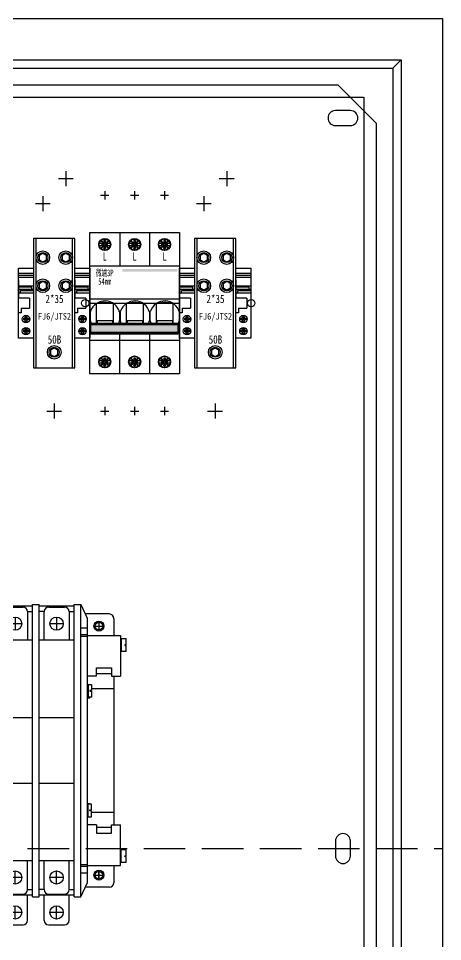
# Model space of a CAD drawing. Extents: x 1461237 to 1461837, y 399091 to 400091.
# Drawn here: x 1461581 to 1461837, y 399535 to 400091 of the extents above; entities that cross this region are included whole.
import ezdxf
from ezdxf.enums import TextEntityAlignment as Align

# ---------------------------------------------------------------- set-up
doc = ezdxf.new("R2010")
doc.units = 0
doc.header["$MEASUREMENT"] = 0
doc.linetypes.add('LYJS-XX', pattern=[0.35, 0.25, -0.1])
for name, color, linetype in [('01', 7, 'Continuous'), ('EL-TEXT', 3, 'Continuous'), ('LY-JS-BJ', 7, 'Continuous'), ('LY-JS-YQJ', 7, 'Continuous'), ('布置图', 20, 'Continuous')]:
    doc.layers.add(name, color=color, linetype=linetype)
doc.styles.add('-宋体', font='', dxfattribs={"width": 0.65})
doc.styles.add('LY-SJ-元器件', font='', dxfattribs={"width": 0.6, "height": 4})
doc.styles.add('宋体', font='', dxfattribs={"width": 0.8, "height": 3.5})
doc.styles.get('-宋体').set_extended_font_data('NSimSun')
doc.styles.get('LY-SJ-元器件').set_extended_font_data('SimSun')
doc.styles.get('宋体').set_extended_font_data('SimSun')

# ---------------------------------------------------------------- blocks, each defined once
blk = doc.blocks.new('端子堵头')
at = {"layer": 'LY-JS-YQJ'}
for p, q in [((0, 39.03), (9, 39.03)), ((0, 37.96), (9, 37.96)), ((0, 36.73), (9, 36.73)), ((0, 35), (0, 24)), ((9, 35), (9, 24)), ((9, 34.58), (9, 33.47)), ((0, 31.48), (9, 31.48)), ((7.97, 30.59), (0, 30.59)), ((0, 29.53), (9, 29.53)), ((1.25, 27.32), (1.25, 28.56)), ((1.25, 28.56), (9, 28.56)), ((7.97, 29.53), (7.97, 30.59)), ((0, 27.32), (9, 27.32)), ((6.66, 24), (0, 24)), ((6.66, 24), (6.66, 18)), ((1.59, 18), (1.59, 15.27)), ((1.59, 18), (6.66, 18)), ((1.59, 15.27), (0, 15.27))]:
    blk.add_line(p, q, dxfattribs=at)
for points in [[(0, 42), (9, 42), (9, 0), (0, 0)], [(3.2, 12.05), (6.01, 12.05), (6.01, 10.99), (3.2, 10.99)], [(5.06, 12.84), (5.06, 10.03), (3.99, 10.03), (3.99, 12.84)], [(5.13, 5.6), (5.13, 2.79), (4.06, 2.79), (4.06, 5.6)], [(3.2, 4.76), (6.01, 4.76), (6.01, 3.69), (3.2, 3.69)]]:
    blk.add_lwpolyline(points, close=True, dxfattribs=at)
for centre in [(4.54, 11.43), (4.54, 4.14)]:
    blk.add_circle(centre, 2.23, dxfattribs=at)
blk = doc.blocks.new('端子50B-2x35 1只')
at = {"color": 1}
for p, q in [((19.53, 118.51), (19.53, 109.51)), ((15.03, 114), (24.03, 114)), ((5.68, 103.51), (5.68, 94.51)), ((1.18, 99), (10.18, 99)), ((12.5, -21.5), (12.5, -30.5)), ((8, -26.01), (17, -26.01))]:
    blk.add_line(p, q, dxfattribs=at)
for p, q in [((25, 78), (0, 78)), ((0, 78), (0, 0)), ((1.5, 78), (1.5, 0)), ((23.5, 0), (23.5, 78)), ((25, 0), (25, 78)), ((0, 0), (25, 0))]:
    blk.add_line(p, q)
for points in [[(5.69, 63.93), (7.85, 65.19), (7.84, 67.68), (5.67, 68.92), (3.52, 67.67), (3.53, 65.17)], [(19.54, 63.93), (21.7, 65.19), (21.69, 67.68), (19.53, 68.92), (17.37, 67.67), (17.38, 65.17)], [(5.69, 47.02), (7.85, 48.27), (7.84, 50.77), (5.67, 52.01), (3.52, 50.75), (3.53, 48.26)], [(19.54, 47.02), (21.7, 48.27), (21.69, 50.77), (19.53, 52.01), (17.37, 50.75), (17.38, 48.26)], [(12.55, 6.92), (14.7, 8.18), (14.7, 10.67), (12.53, 11.91), (10.37, 10.66), (10.38, 8.16)]]:
    blk.add_lwpolyline(points, close=True)
for centre, radius in [((5.68, 66.43), 4.11), ((5.68, 66.43), 3.02), ((19.53, 66.43), 4.11), ((19.53, 66.43), 3.02), ((5.68, 49.51), 4.11), ((5.68, 49.51), 3.02), ((19.53, 49.51), 4.11), ((19.53, 49.51), 3.02), ((12.54, 9.42), 4.11), ((12.54, 9.42), 3.02)]:
    blk.add_circle(centre, radius)
for p in [(-9, 18), (25, 18)]:
    blk.add_blockref('端子堵头', p)
at = {"layer": 'EL-TEXT', "color": 0, "linetype": 'ByBlock', "lineweight": -3, "style": '-宋体', "width": 0.8}
for s, height, p in [('2*35', 5, (12.7, 41.58)), ('FJ6/JTS2', 4, (12.7, 31.11)), ('50B', 5, (12.7, 17.12))]:
    blk.add_text(s, height=height, dxfattribs=at).set_placement(p, align=Align.MIDDLE_CENTER)
blk = doc.blocks.new('微端3P-54mm-2022.1')
h = blk.add_hatch(color=3)
h.dxf.hatch_style = 1
h.paths.add_polyline_path([(52.5, 19), (52.5, 20.5), (19.5, 20.5), (19.5, 19)])
h = blk.add_hatch(color=0)
h.dxf.hatch_style = 1
h.paths.add_polyline_path([(53.3, -17.47), (53.3, -12.97), (0.7, -12.97), (0.7, -17.47)])
at = {"color": 1}
for p, q in [((9, 67.5), (9, 62.5)), ((27, 67.5), (27, 62.5)), ((45, 67.5), (45, 62.5)), ((6.5, 65), (11.5, 65)), ((24.5, 65), (29.5, 65)), ((42.5, 65), (47.5, 65)), ((0, 0), (54, 0)), ((6.5, -65), (11.5, -65)), ((9, -62.5), (9, -67.5)), ((24.5, -65), (29.5, -65)), ((27, -62.5), (27, -67.5)), ((42.5, -65), (47.5, -65)), ((45, -62.5), (45, -67.5))]:
    blk.add_line(p, q, dxfattribs=at)
at = {"color": 0}
for p, q in [((0, -42.5), (0, 42.5)), ((0, 42.5), (54, 42.5)), ((18, 42.5), (18, 22.5)), ((36, 42.5), (36, 22.5)), ((54, 42.5), (54, -42.5)), ((0, 22.5), (54, 22.5)), ((54, 2.5), (0, 2.5)), ((18, -42.5), (18, -17.47)), ((36, -17.47), (36, -42.5)), ((54, -22.5), (0, -22.5)), ((54, -42.5), (0, -42.5))]:
    blk.add_line(p, q, dxfattribs=at)
at = {"color": 0, "linetype": 'Continuous', "lineweight": 25}
for p, q in [((5.58, 34.71), (7.95, 34.71)), ((7.95, 35.91), (5.59, 35.91)), ((6.7, 37.82), (6.49, 37.61)), ((6.49, 37.61), (6.6, 37.5)), ((6.6, 37.5), (8.15, 35.95)), ((8.15, 34.67), (6.6, 33.12)), ((6.81, 37.71), (6.7, 37.82)), ((8.39, 36.13), (6.81, 37.71)), ((6.81, 32.91), (8.39, 34.49)), ((7.25, 35.91), (7.25, 34.71)), ((7.25, 35.91), (8, 35.46)), ((7.25, 34.71), (8, 35.16)), ((8, 35.46), (8, 35.16)), ((8.25, 35.46), (8, 35.46)), ((8, 35.16), (8.25, 35.16)), ((8.5, 37.66), (8.5, 36.46)), ((8.5, 37.66), (8.85, 36.31)), ((9.5, 37.66), (8.5, 37.66)), ((8.5, 36.46), (8.85, 35.96)), ((8.5, 34.16), (8.85, 34.65)), ((8.5, 32.96), (8.85, 34.31)), ((8.5, 34.16), (8.5, 32.96)), ((9.15, 36.31), (8.85, 36.31)), ((8.85, 36.31), (8.85, 35.96)), ((8.85, 34.65), (8.85, 34.31)), ((8.85, 34.31), (9.15, 34.31)), ((9.5, 37.66), (9.15, 36.31)), ((9.5, 36.46), (9.15, 35.96)), ((9.15, 35.96), (9.15, 36.31)), ((9.5, 34.16), (9.15, 34.66)), ((9.15, 34.31), (9.15, 34.66)), ((9.15, 34.31), (9.5, 32.96)), ((9.5, 36.46), (9.5, 37.66)), ((9.5, 32.96), (9.5, 34.16)), ((11.19, 37.71), (9.61, 36.13)), ((9.61, 34.49), (11.19, 32.91)), ((10, 35.46), (9.75, 35.46)), ((9.75, 35.16), (10, 35.16)), ((9.85, 35.95), (11.4, 37.5)), ((11.4, 33.12), (9.85, 34.67)), ((10.75, 35.91), (10, 35.46)), ((10, 35.16), (10, 35.46)), ((10.75, 34.71), (10, 35.16)), ((12.42, 35.91), (10.05, 35.91)), ((10.05, 34.71), (12.41, 34.71)), ((10.75, 34.71), (10.75, 35.91)), ((11.3, 37.82), (11.19, 37.71)), ((11.51, 37.61), (11.3, 37.82)), ((11.4, 37.5), (11.51, 37.61)), ((23.58, 34.71), (25.95, 34.71)), ((25.95, 35.91), (23.59, 35.91)), ((24.7, 37.82), (24.49, 37.61)), ((24.49, 37.61), (24.6, 37.5)), ((24.6, 37.5), (26.15, 35.95)), ((26.15, 34.67), (24.6, 33.12)), ((24.81, 37.71), (24.7, 37.82)), ((26.39, 36.13), (24.81, 37.71)), ((24.81, 32.91), (26.39, 34.49)), ((25.25, 35.91), (25.25, 34.71)), ((25.25, 35.91), (26, 35.46)), ((25.25, 34.71), (26, 35.16)), ((26, 35.46), (26, 35.16)), ((26.25, 35.46), (26, 35.46)), ((26, 35.16), (26.25, 35.16)), ((27.5, 37.66), (26.5, 37.66)), ((26.5, 37.66), (26.5, 36.46)), ((26.5, 37.66), (26.85, 36.31)), ((26.5, 36.46), (26.85, 35.96)), ((26.5, 34.16), (26.85, 34.65)), ((26.5, 32.96), (26.85, 34.31)), ((26.5, 34.16), (26.5, 32.96)), ((26.85, 36.31), (26.85, 35.96)), ((27.15, 36.31), (26.85, 36.31)), ((26.85, 34.65), (26.85, 34.31)), ((26.85, 34.31), (27.15, 34.31)), ((27.5, 37.66), (27.15, 36.31)), ((27.5, 36.46), (27.15, 35.96)), ((27.15, 35.96), (27.15, 36.31)), ((27.15, 34.31), (27.15, 34.66)), ((27.5, 34.16), (27.15, 34.66)), ((27.15, 34.31), (27.5, 32.96)), ((27.5, 36.46), (27.5, 37.66)), ((27.5, 32.96), (27.5, 34.16)), ((29.19, 37.71), (27.61, 36.13)), ((27.61, 34.49), (29.19, 32.91)), ((28, 35.46), (27.75, 35.46)), ((27.75, 35.16), (28, 35.16)), ((27.85, 35.95), (29.4, 37.5)), ((29.4, 33.12), (27.85, 34.67)), ((28.75, 35.91), (28, 35.46)), ((28, 35.16), (28, 35.46)), ((28.75, 34.71), (28, 35.16)), ((30.42, 35.91), (28.05, 35.91)), ((28.05, 34.71), (30.41, 34.71)), ((28.75, 34.71), (28.75, 35.91)), ((29.3, 37.82), (29.19, 37.71)), ((29.51, 37.61), (29.3, 37.82)), ((29.4, 37.5), (29.51, 37.61)), ((41.58, 34.71), (43.95, 34.71)), ((43.95, 35.91), (41.59, 35.91)), ((42.7, 37.82), (42.49, 37.61)), ((42.49, 37.61), (42.6, 37.5)), ((42.6, 37.5), (44.15, 35.95)), ((44.15, 34.67), (42.6, 33.12)), ((42.81, 37.71), (42.7, 37.82)), ((44.39, 36.13), (42.81, 37.71)), ((42.81, 32.91), (44.39, 34.49)), ((43.25, 35.91), (43.25, 34.71)), ((43.25, 35.91), (44, 35.46)), ((43.25, 34.71), (44, 35.16)), ((44, 35.46), (44, 35.16)), ((44.25, 35.46), (44, 35.46)), ((44, 35.16), (44.25, 35.16)), ((44.5, 37.66), (44.85, 36.31)), ((45.5, 37.66), (44.5, 37.66)), ((44.5, 37.66), (44.5, 36.46)), ((44.5, 36.46), (44.85, 35.96)), ((44.5, 34.16), (44.85, 34.65)), ((44.5, 32.96), (44.85, 34.31)), ((44.5, 34.16), (44.5, 32.96)), ((44.85, 36.31), (44.85, 35.96)), ((45.15, 36.31), (44.85, 36.31)), ((44.85, 34.65), (44.85, 34.31)), ((44.85, 34.31), (45.15, 34.31)), ((45.5, 37.66), (45.15, 36.31)), ((45.5, 36.46), (45.15, 35.96)), ((45.15, 35.96), (45.15, 36.31)), ((45.15, 34.31), (45.15, 34.66)), ((45.5, 34.16), (45.15, 34.66)), ((45.15, 34.31), (45.5, 32.96)), ((45.5, 36.46), (45.5, 37.66)), ((45.5, 32.96), (45.5, 34.16)), ((47.19, 37.71), (45.61, 36.13)), ((45.61, 34.49), (47.19, 32.91)), ((46, 35.46), (45.75, 35.46)), ((45.75, 35.16), (46, 35.16)), ((45.85, 35.95), (47.4, 37.5)), ((47.4, 33.12), (45.85, 34.67)), ((46.75, 35.91), (46, 35.46)), ((46, 35.16), (46, 35.46)), ((46.75, 34.71), (46, 35.16)), ((48.42, 35.91), (46.05, 35.91)), ((46.05, 34.71), (48.41, 34.71)), ((46.75, 34.71), (46.75, 35.91)), ((47.3, 37.82), (47.19, 37.71)), ((47.51, 37.61), (47.3, 37.82)), ((47.4, 37.5), (47.51, 37.61)), ((6.6, 33.12), (6.49, 33.01)), ((6.49, 33.01), (6.7, 32.8)), ((6.7, 32.8), (6.81, 32.91)), ((8.5, 32.96), (9.5, 32.96)), ((9, 31.81), (9, 32.06)), ((11.19, 32.91), (11.3, 32.8)), ((11.3, 32.8), (11.51, 33.01)), ((11.51, 33.01), (11.4, 33.12)), ((24.6, 33.12), (24.49, 33.01)), ((24.49, 33.01), (24.7, 32.8)), ((24.7, 32.8), (24.81, 32.91)), ((26.5, 32.96), (27.5, 32.96)), ((27, 31.81), (27, 32.06)), ((29.19, 32.91), (29.3, 32.8)), ((29.3, 32.8), (29.51, 33.01)), ((29.51, 33.01), (29.4, 33.12)), ((42.6, 33.12), (42.49, 33.01)), ((42.49, 33.01), (42.7, 32.8)), ((42.7, 32.8), (42.81, 32.91)), ((44.5, 32.96), (45.5, 32.96)), ((45, 31.81), (45, 32.06)), ((47.19, 32.91), (47.3, 32.8)), ((47.3, 32.8), (47.51, 33.01)), ((47.51, 33.01), (47.4, 33.12)), ((0.25, -5.47), (0.25, -10.49)), ((4.1, -12.22), (4.1, -0.35)), ((14.1, -0.35), (14.1, -12.22)), ((17.95, -5.47), (17.95, -10.49)), ((18.25, -5.47), (18.25, -10.49)), ((22.1, -12.22), (22.1, -0.35)), ((32.1, -0.35), (32.1, -12.22)), ((35.95, -5.47), (35.95, -10.49)), ((36.25, -5.47), (36.25, -10.49)), ((40.1, -12.22), (40.1, -0.35)), ((50.1, -0.35), (50.1, -12.22)), ((53.95, -5.47), (53.95, -10.49)), ((4.45, -10.38), (4.45, -12.22)), ((4.45, -10.38), (13.75, -10.38)), ((13.75, -10.38), (13.75, -12.22)), ((22.45, -10.38), (22.45, -12.22)), ((22.45, -10.38), (31.75, -10.38)), ((31.75, -10.38), (31.75, -12.22)), ((40.45, -10.38), (40.45, -12.22)), ((40.45, -10.38), (49.75, -10.38)), ((49.75, -10.38), (49.75, -12.22)), ((53.3, -12.22), (0.7, -12.22)), ((0.7, -18.44), (0.7, -12.22)), ((53.3, -12.44), (0.7, -12.44)), ((53.3, -12.97), (0.7, -12.97)), ((53.3, -18.44), (53.3, -12.22)), ((0.7, -17.47), (53.3, -17.47)), ((0.7, -18.13), (53.3, -18.13)), ((0.7, -18.44), (53.3, -18.44)), ((6.7, -32.89), (6.49, -33.1)), ((6.49, -33.1), (6.6, -33.21)), ((6.6, -33.21), (8.15, -34.76)), ((6.81, -33), (6.7, -32.89)), ((8.39, -34.58), (6.81, -33)), ((8.5, -33.05), (8.85, -34.4)), ((9.5, -33.05), (8.5, -33.05)), ((8.5, -33.05), (8.5, -34.25)), ((9.5, -33.05), (9.15, -34.4)), ((9.5, -34.25), (9.5, -33.05)), ((11.19, -33), (9.61, -34.58)), ((9.85, -34.76), (11.4, -33.21)), ((11.3, -32.89), (11.19, -33)), ((11.51, -33.1), (11.3, -32.89)), ((11.4, -33.21), (11.51, -33.1)), ((24.7, -32.89), (24.49, -33.1)), ((24.49, -33.1), (24.6, -33.21)), ((24.6, -33.21), (26.15, -34.76)), ((24.81, -33), (24.7, -32.89)), ((26.39, -34.58), (24.81, -33)), ((26.5, -33.05), (26.5, -34.25)), ((27.5, -33.05), (26.5, -33.05)), ((26.5, -33.05), (26.85, -34.4)), ((27.5, -33.05), (27.15, -34.4)), ((27.5, -34.25), (27.5, -33.05)), ((29.19, -33), (27.61, -34.58)), ((27.85, -34.76), (29.4, -33.21)), ((29.3, -32.89), (29.19, -33)), ((29.51, -33.1), (29.3, -32.89)), ((29.4, -33.21), (29.51, -33.1)), ((42.7, -32.89), (42.49, -33.1)), ((42.49, -33.1), (42.6, -33.21)), ((42.6, -33.21), (44.15, -34.76)), ((42.81, -33), (42.7, -32.89)), ((44.39, -34.58), (42.81, -33)), ((44.5, -33.05), (44.85, -34.4)), ((45.5, -33.05), (44.5, -33.05)), ((44.5, -33.05), (44.5, -34.25)), ((45.5, -33.05), (45.15, -34.4)), ((45.5, -34.25), (45.5, -33.05)), ((47.19, -33), (45.61, -34.58)), ((45.85, -34.76), (47.4, -33.21)), ((47.3, -32.89), (47.19, -33)), ((47.51, -33.1), (47.3, -32.89)), ((47.4, -33.21), (47.51, -33.1)), ((5.58, -36), (7.95, -36)), ((7.95, -34.8), (5.59, -34.8)), ((6.6, -37.59), (6.49, -37.7)), ((6.49, -37.7), (6.7, -37.91)), ((8.15, -36.04), (6.6, -37.59)), ((6.7, -37.91), (6.81, -37.8)), ((6.81, -37.8), (8.39, -36.22)), ((7.25, -34.8), (7.25, -36)), ((7.25, -34.8), (8, -35.25)), ((7.25, -36), (8, -35.55)), ((8, -35.25), (8, -35.55)), ((8.25, -35.25), (8, -35.25)), ((8, -35.55), (8.25, -35.55)), ((8.5, -34.25), (8.85, -34.75)), ((8.5, -36.55), (8.85, -36.05)), ((8.5, -37.75), (8.85, -36.4)), ((8.5, -36.55), (8.5, -37.75)), ((8.5, -37.75), (9.5, -37.75)), ((9.15, -34.4), (8.85, -34.4)), ((8.85, -34.4), (8.85, -34.75)), ((8.85, -36.05), (8.85, -36.4)), ((8.85, -36.4), (9.15, -36.4)), ((9, -38.9), (9, -38.65)), ((9.5, -34.25), (9.15, -34.75)), ((9.15, -34.75), (9.15, -34.4)), ((9.5, -36.55), (9.15, -36.05)), ((9.15, -36.4), (9.15, -36.05)), ((9.15, -36.4), (9.5, -37.75)), ((9.5, -37.75), (9.5, -36.55)), ((9.61, -36.22), (11.19, -37.8)), ((10, -35.25), (9.75, -35.25)), ((9.75, -35.55), (10, -35.55)), ((11.4, -37.59), (9.85, -36.04)), ((10.75, -34.8), (10, -35.25)), ((10, -35.55), (10, -35.25)), ((10.75, -36), (10, -35.55)), ((12.42, -34.8), (10.05, -34.8)), ((10.05, -36), (12.41, -36)), ((10.75, -36), (10.75, -34.8)), ((11.19, -37.8), (11.3, -37.91)), ((11.3, -37.91), (11.51, -37.7)), ((11.51, -37.7), (11.4, -37.59)), ((23.58, -36), (25.95, -36)), ((25.95, -34.8), (23.59, -34.8)), ((24.6, -37.59), (24.49, -37.7)), ((24.49, -37.7), (24.7, -37.91)), ((26.15, -36.04), (24.6, -37.59)), ((24.7, -37.91), (24.81, -37.8)), ((24.81, -37.8), (26.39, -36.22)), ((25.25, -34.8), (25.25, -36)), ((25.25, -34.8), (26, -35.25)), ((25.25, -36), (26, -35.55)), ((26, -35.25), (26, -35.55)), ((26.25, -35.25), (26, -35.25)), ((26, -35.55), (26.25, -35.55)), ((26.5, -34.25), (26.85, -34.75)), ((26.5, -36.55), (26.85, -36.05)), ((26.5, -37.75), (26.85, -36.4)), ((26.5, -36.55), (26.5, -37.75)), ((26.5, -37.75), (27.5, -37.75)), ((27.15, -34.4), (26.85, -34.4)), ((26.85, -34.4), (26.85, -34.75)), ((26.85, -36.05), (26.85, -36.4)), ((26.85, -36.4), (27.15, -36.4)), ((27, -38.9), (27, -38.65)), ((27.5, -34.25), (27.15, -34.75)), ((27.15, -34.75), (27.15, -34.4)), ((27.15, -36.4), (27.15, -36.05)), ((27.5, -36.55), (27.15, -36.05)), ((27.15, -36.4), (27.5, -37.75)), ((27.5, -37.75), (27.5, -36.55)), ((27.61, -36.22), (29.19, -37.8)), ((28, -35.25), (27.75, -35.25)), ((27.75, -35.55), (28, -35.55)), ((29.4, -37.59), (27.85, -36.04)), ((28.75, -34.8), (28, -35.25)), ((28, -35.55), (28, -35.25)), ((28.75, -36), (28, -35.55)), ((30.42, -34.8), (28.05, -34.8)), ((28.05, -36), (30.41, -36)), ((28.75, -36), (28.75, -34.8)), ((29.19, -37.8), (29.3, -37.91)), ((29.3, -37.91), (29.51, -37.7)), ((29.51, -37.7), (29.4, -37.59)), ((41.58, -36), (43.95, -36)), ((43.95, -34.8), (41.59, -34.8)), ((42.6, -37.59), (42.49, -37.7)), ((42.49, -37.7), (42.7, -37.91)), ((44.15, -36.04), (42.6, -37.59)), ((42.7, -37.91), (42.81, -37.8)), ((42.81, -37.8), (44.39, -36.22)), ((43.25, -34.8), (44, -35.25)), ((43.25, -34.8), (43.25, -36)), ((43.25, -36), (44, -35.55)), ((44, -35.25), (44, -35.55)), ((44.25, -35.25), (44, -35.25)), ((44, -35.55), (44.25, -35.55)), ((44.5, -34.25), (44.85, -34.75)), ((44.5, -36.55), (44.85, -36.05)), ((44.5, -37.75), (44.85, -36.4)), ((44.5, -36.55), (44.5, -37.75)), ((44.5, -37.75), (45.5, -37.75)), ((44.85, -34.4), (44.85, -34.75)), ((45.15, -34.4), (44.85, -34.4)), ((44.85, -36.05), (44.85, -36.4)), ((44.85, -36.4), (45.15, -36.4)), ((45, -38.9), (45, -38.65)), ((45.5, -34.25), (45.15, -34.75)), ((45.15, -34.75), (45.15, -34.4)), ((45.15, -36.4), (45.15, -36.05)), ((45.5, -36.55), (45.15, -36.05)), ((45.15, -36.4), (45.5, -37.75)), ((45.5, -37.75), (45.5, -36.55)), ((45.61, -36.22), (47.19, -37.8)), ((46, -35.25), (45.75, -35.25)), ((45.75, -35.55), (46, -35.55)), ((47.4, -37.59), (45.85, -36.04)), ((46.75, -34.8), (46, -35.25)), ((46, -35.55), (46, -35.25)), ((46.75, -36), (46, -35.55)), ((48.42, -34.8), (46.05, -34.8)), ((46.05, -36), (48.41, -36)), ((46.75, -36), (46.75, -34.8)), ((47.19, -37.8), (47.3, -37.91)), ((47.3, -37.91), (47.51, -37.7)), ((47.51, -37.7), (47.4, -37.59))]:
    blk.add_line(p, q, dxfattribs=at)
at = {"color": 0}
for centre, radius in [((9, 35.31), 3.64), ((27, 35.31), 3.64), ((45, 35.31), 3.64), ((9, 35.31), 3.39), ((27, 35.31), 3.39), ((45, 35.31), 3.39), ((9, -35.4), 3.64), ((9, -35.4), 3.39), ((27, -35.4), 3.64), ((27, -35.4), 3.39), ((45, -35.4), 3.64), ((45, -35.4), 3.39)]:
    blk.add_circle(centre, radius, dxfattribs=at)
at = {"color": 0, "linetype": 'Continuous', "lineweight": 25}
for centre in [(9, 35.31), (27, 35.31), (45, 35.31), (9, -35.4), (27, -35.4), (45, -35.4)]:
    blk.add_circle(centre, 3.5, dxfattribs=at)
for centre, radius, start, end in [((9, 35.31), 3.25, 137.6454, 169.3613), ((9, 35.31), 3.25, 190.6387, 222.3546), ((9, 35.31), 3.25, 47.6454, 132.3546), ((7.95, 36.46), 0.552, 270, 360), ((7.95, 34.16), 0.552, 0, 90), ((8.06, 37.76), 2.31, 274.6869, 276.011), ((8.06, 32.85), 2.31, 83.234, 85.2255), ((8.18, 36.73), 1.27, 275.7409, 278.1372), ((8.23, 34.32), 0.834, 77.8753, 83.3489), ((8.25, 36.21), 0.747, 278.1332, 282.1859), ((8.31, 35.96), 0.494, 282.0203, 298.836), ((8.3, 34.65), 0.5, 58.0737, 77.8061), ((8.23, 36.09), 0.641, 299.0084, 316.9423), ((8.23, 34.53), 0.636, 37.8376, 58.3835), ((8.33, 36), 0.506, 316.5183, 337.4465), ((8.35, 34.62), 0.49, 22.029, 37.4855), ((8.03, 36.13), 0.834, 337.6013, 343.0532), ((8.11, 34.52), 0.747, 18.1694, 22.2379), ((7.61, 34.36), 1.27, 15.7681, 18.1735), ((6.62, 36.56), 2.31, 342.9388, 344.9228), ((6.61, 34.07), 2.31, 14.7102, 16.0393), ((11.38, 36.56), 2.31, 195.0773, 196.4013), ((11.38, 34.06), 2.31, 162.9388, 164.9228), ((10.39, 36.26), 1.27, 196.1312, 198.5273), ((9.97, 34.49), 0.834, 157.6013, 163.0532), ((9.89, 36.09), 0.747, 198.5233, 202.5755), ((9.65, 35.99), 0.49, 202.3673, 217.7617), ((9.67, 34.62), 0.506, 136.5183, 157.4465), ((9.77, 36.09), 0.636, 218.1132, 238.5766), ((9.77, 34.53), 0.641, 119.0082, 136.9423), ((9.7, 35.97), 0.5, 238.269, 257.922), ((9.69, 34.65), 0.494, 102.021, 118.8359), ((10.05, 36.46), 0.552, 180, 270), ((10.05, 34.16), 0.552, 90, 180), ((9.77, 36.3), 0.834, 257.9903, 263.442), ((9.75, 34.41), 0.747, 98.1342, 102.1867), ((9.82, 33.89), 1.27, 95.7421, 98.1383), ((9.94, 37.76), 2.31, 263.3277, 265.3115), ((9.94, 32.85), 2.31, 94.6881, 96.0122), ((9, 35.31), 3.25, 10.6387, 42.3546), ((9, 35.31), 3.25, 317.6454, 349.3613), ((27, 35.31), 3.25, 137.6454, 169.3613), ((27, 35.31), 3.25, 190.6387, 222.3546), ((27, 35.31), 3.25, 47.6454, 132.3546), ((25.95, 36.46), 0.552, 270, 360), ((25.95, 34.16), 0.552, 0, 90), ((26.06, 37.76), 2.31, 274.6869, 276.011), ((26.06, 32.85), 2.31, 83.234, 85.2255), ((26.18, 36.73), 1.27, 275.7409, 278.1372), ((26.23, 34.32), 0.834, 77.8753, 83.3489), ((26.25, 36.21), 0.747, 278.1332, 282.1859), ((26.31, 35.96), 0.494, 282.0203, 298.836), ((26.3, 34.65), 0.5, 58.0737, 77.8061), ((26.23, 36.09), 0.641, 299.0084, 316.9423), ((26.23, 34.53), 0.636, 37.8376, 58.3835), ((26.33, 36), 0.506, 316.5183, 337.4465), ((26.35, 34.62), 0.49, 22.029, 37.4855), ((26.03, 36.13), 0.834, 337.6013, 343.0532), ((26.11, 34.52), 0.747, 18.1694, 22.2379), ((25.61, 34.36), 1.27, 15.7681, 18.1735), ((24.62, 36.56), 2.31, 342.9388, 344.9228), ((24.61, 34.07), 2.31, 14.7102, 16.0393), ((29.38, 36.56), 2.31, 195.0773, 196.4013), ((29.38, 34.06), 2.31, 162.9388, 164.9228), ((28.39, 36.26), 1.27, 196.1312, 198.5273), ((27.97, 34.49), 0.834, 157.6013, 163.0532), ((27.89, 36.09), 0.747, 198.5233, 202.5755), ((27.65, 35.99), 0.49, 202.3673, 217.7617), ((27.67, 34.62), 0.506, 136.5183, 157.4465), ((27.77, 36.09), 0.636, 218.1132, 238.5766), ((27.77, 34.53), 0.641, 119.0082, 136.9423), ((27.7, 35.97), 0.5, 238.269, 257.922), ((27.69, 34.65), 0.494, 102.021, 118.8359), ((28.05, 36.46), 0.552, 180, 270), ((28.05, 34.16), 0.552, 90, 180), ((27.77, 36.3), 0.834, 257.9903, 263.442), ((27.75, 34.41), 0.747, 98.1342, 102.1867), ((27.82, 33.89), 1.27, 95.7421, 98.1383), ((27.94, 37.76), 2.31, 263.3277, 265.3115), ((27.94, 32.85), 2.31, 94.6881, 96.0122), ((27, 35.31), 3.25, 10.6387, 42.3546), ((27, 35.31), 3.25, 317.6454, 349.3613), ((45, 35.31), 3.25, 137.6454, 169.3613), ((45, 35.31), 3.25, 190.6387, 222.3546), ((45, 35.31), 3.25, 47.6454, 132.3546), ((43.95, 36.46), 0.552, 270, 360), ((43.95, 34.16), 0.552, 0, 90), ((44.06, 37.76), 2.31, 274.6869, 276.011), ((44.06, 32.85), 2.31, 83.234, 85.2255), ((44.18, 36.73), 1.27, 275.7409, 278.1372), ((44.23, 34.32), 0.834, 77.8753, 83.3489), ((44.25, 36.21), 0.747, 278.1332, 282.1859), ((44.31, 35.96), 0.494, 282.0203, 298.836), ((44.3, 34.65), 0.5, 58.0737, 77.8061), ((44.23, 36.09), 0.641, 299.0084, 316.9423), ((44.23, 34.53), 0.636, 37.8376, 58.3835), ((44.33, 36), 0.506, 316.5183, 337.4465), ((44.35, 34.62), 0.49, 22.029, 37.4855), ((44.03, 36.13), 0.834, 337.6013, 343.0532), ((44.11, 34.52), 0.747, 18.1694, 22.2379), ((43.61, 34.36), 1.27, 15.7681, 18.1735), ((42.62, 36.56), 2.31, 342.9388, 344.9228), ((42.61, 34.07), 2.31, 14.7102, 16.0393), ((47.38, 36.56), 2.31, 195.0773, 196.4013), ((47.38, 34.06), 2.31, 162.9388, 164.9228), ((46.39, 36.26), 1.27, 196.1312, 198.5273), ((45.97, 34.49), 0.834, 157.6013, 163.0532), ((45.89, 36.09), 0.747, 198.5233, 202.5755), ((45.65, 35.99), 0.49, 202.3673, 217.7617), ((45.67, 34.62), 0.506, 136.5183, 157.4465), ((45.77, 36.09), 0.636, 218.1132, 238.5766), ((45.77, 34.53), 0.641, 119.0082, 136.9423), ((45.7, 35.97), 0.5, 238.269, 257.922), ((45.69, 34.65), 0.494, 102.021, 118.8359), ((46.05, 36.46), 0.552, 180, 270), ((46.05, 34.16), 0.552, 90, 180), ((45.77, 36.3), 0.834, 257.9903, 263.442), ((45.75, 34.41), 0.747, 98.1342, 102.1867), ((45.82, 33.89), 1.27, 95.7421, 98.1383), ((45.94, 37.76), 2.31, 263.3277, 265.3115), ((45.94, 32.85), 2.31, 94.6881, 96.0122), ((45, 35.31), 3.25, 10.6387, 42.3546), ((45, 35.31), 3.25, 317.6454, 349.3613), ((9, 35.31), 3.25, 227.6454, 312.3546), ((27, 35.31), 3.25, 227.6454, 312.3546), ((45, 35.31), 3.25, 227.6454, 312.3546), ((9.14, -7.83), 9.19, 87.8849, 160.4296), ((8.91, -15.23), 15.64, 94.6966, 107.9265), ((9.1, -16.72), 17.13, 89.9904, 94.9002), ((9.13, -16.15), 16.57, 75.7297, 90.1184), ((9.04, -7.86), 9.23, 15.0474, 87.2502), ((27.14, -7.83), 9.19, 87.8849, 160.4296), ((26.91, -15.23), 15.64, 94.6966, 107.9265), ((27.1, -16.72), 17.13, 89.9904, 94.9002), ((27.13, -16.15), 16.57, 75.7297, 90.1184), ((27.04, -7.86), 9.23, 15.0474, 87.2502), ((45.14, -7.83), 9.19, 87.8849, 160.4296), ((44.91, -15.23), 15.64, 94.6966, 107.9265), ((45.1, -16.72), 17.13, 89.9904, 94.9002), ((45.13, -16.15), 16.57, 75.7297, 90.1184), ((45.04, -7.86), 9.23, 15.0474, 87.2502), ((9.37, -7.98), 9.46, 160.057, 164.6179), ((10, -12.56), 12.88, 72.7867, 75.5196), ((5.82, -26.43), 27.36, 72.3845, 73.0215), ((27.37, -7.98), 9.46, 160.057, 164.6179), ((28, -12.56), 12.88, 72.7867, 75.5196), ((23.82, -26.43), 27.36, 72.3845, 73.0215), ((45.37, -7.98), 9.46, 160.057, 164.6179), ((46, -12.56), 12.88, 72.7867, 75.5196), ((41.82, -26.43), 27.36, 72.3845, 73.0215), ((29.64, -1.83), 30.64, 196.4297, 196.8694), ((16.57, -5.82), 16.98, 196.781, 197.5735), ((10.04, -7.88), 10.13, 197.5731, 198.8992), ((11.23, -8.97), 6.88, 337.958, 342.3373), ((5.6, -7.13), 12.8, 342.1258, 343.1767), ((-11.74, -1.89), 30.91, 343.1981, 343.8522), ((47.64, -1.83), 30.64, 196.4297, 196.8694), ((34.57, -5.82), 16.98, 196.781, 197.5735), ((28.04, -7.88), 10.13, 197.5731, 198.8992), ((29.23, -8.97), 6.88, 337.958, 342.3373), ((23.6, -7.13), 12.8, 342.1258, 343.1767), ((6.26, -1.89), 30.91, 343.1981, 343.8522), ((65.64, -1.83), 30.64, 196.4297, 196.8694), ((52.57, -5.82), 16.98, 196.781, 197.5735), ((46.04, -7.88), 10.13, 197.5731, 198.8992), ((47.23, -8.97), 6.88, 337.958, 342.3373), ((41.6, -7.13), 12.8, 342.1258, 343.1767), ((24.26, -1.89), 30.91, 343.1981, 343.8522), ((6.94, -8.95), 6.85, 198.859, 201.3043), ((4.95, -9.74), 4.71, 201.1482, 208.2485), ((13.72, -5.01), 14.67, 208.3279, 209.4703), ((7.43, -6.37), 11.43, 329.2292, 329.8147), ((13.65, -9.95), 4.27, 329.3774, 337.9794), ((24.94, -8.95), 6.85, 198.859, 201.3043), ((22.95, -9.74), 4.71, 201.1482, 208.2485), ((31.72, -5.01), 14.67, 208.3279, 209.4703), ((25.43, -6.37), 11.43, 329.2292, 329.8147), ((31.65, -9.95), 4.27, 329.3774, 337.9794), ((42.94, -8.95), 6.85, 198.859, 201.3043), ((40.95, -9.74), 4.71, 201.1482, 208.2485), ((49.72, -5.01), 14.67, 208.3279, 209.4703), ((43.43, -6.37), 11.43, 329.2292, 329.8147), ((49.65, -9.95), 4.27, 329.3774, 337.9794), ((9, -35.4), 3.25, 137.6454, 169.3613), ((9, -35.4), 3.25, 47.6454, 132.3546), ((9, -35.4), 3.25, 10.6387, 42.3546), ((27, -35.4), 3.25, 137.6454, 169.3613), ((27, -35.4), 3.25, 47.6454, 132.3546), ((27, -35.4), 3.25, 10.6387, 42.3546), ((45, -35.4), 3.25, 137.6454, 169.3613), ((45, -35.4), 3.25, 47.6454, 132.3546), ((45, -35.4), 3.25, 10.6387, 42.3546), ((9, -35.4), 3.25, 190.6387, 222.3546), ((9, -35.4), 3.25, 227.6454, 312.3546), ((7.95, -34.25), 0.552, 270, 360), ((7.95, -36.55), 0.552, 0, 90), ((8.06, -32.94), 2.31, 274.6869, 276.011), ((8.06, -37.85), 2.31, 83.234, 85.2255), ((8.18, -33.98), 1.27, 275.7409, 278.1372), ((8.23, -36.39), 0.834, 77.8753, 83.3489), ((8.25, -34.5), 0.747, 278.1332, 282.1859), ((8.31, -34.74), 0.494, 282.0203, 298.836), ((8.3, -36.06), 0.5, 58.0737, 77.8061), ((8.23, -34.62), 0.641, 299.0084, 316.9423), ((8.23, -36.18), 0.636, 37.8376, 58.3835), ((8.33, -34.71), 0.506, 316.5183, 337.4465), ((8.35, -36.08), 0.49, 22.029, 37.4855), ((8.03, -34.58), 0.834, 337.6013, 343.0532), ((8.11, -36.18), 0.747, 18.1694, 22.2379), ((7.61, -36.35), 1.27, 15.7681, 18.1735), ((6.62, -34.15), 2.31, 342.9388, 344.9228), ((6.61, -36.64), 2.31, 14.7102, 16.0393), ((11.38, -34.15), 2.31, 195.0773, 196.4013), ((11.38, -36.65), 2.31, 162.9388, 164.9228), ((10.39, -34.45), 1.27, 196.1312, 198.5273), ((9.97, -36.21), 0.834, 157.6013, 163.0532), ((9.89, -34.61), 0.747, 198.5233, 202.5755), ((9.65, -34.71), 0.49, 202.3673, 217.7617), ((9.67, -36.09), 0.506, 136.5183, 157.4465), ((9.77, -34.62), 0.636, 218.1132, 238.5766), ((9.77, -36.18), 0.641, 119.0082, 136.9423), ((9.7, -34.74), 0.5, 238.269, 257.922), ((9.69, -36.05), 0.494, 102.021, 118.8359), ((10.05, -34.25), 0.552, 180, 270), ((10.05, -36.55), 0.552, 90, 180), ((9.77, -34.41), 0.834, 257.9903, 263.442), ((9.75, -36.3), 0.747, 98.1342, 102.1867), ((9.82, -36.82), 1.27, 95.7421, 98.1383), ((9.94, -32.94), 2.31, 263.3277, 265.3115), ((9.94, -37.85), 2.31, 94.6881, 96.0122), ((9, -35.4), 3.25, 317.6454, 349.3613), ((27, -35.4), 3.25, 190.6387, 222.3546), ((27, -35.4), 3.25, 227.6454, 312.3546), ((25.95, -34.25), 0.552, 270, 360), ((25.95, -36.55), 0.552, 0, 90), ((26.06, -32.94), 2.31, 274.6869, 276.011), ((26.06, -37.85), 2.31, 83.234, 85.2255), ((26.18, -33.98), 1.27, 275.7409, 278.1372), ((26.23, -36.39), 0.834, 77.8753, 83.3489), ((26.25, -34.5), 0.747, 278.1332, 282.1859), ((26.31, -34.74), 0.494, 282.0203, 298.836), ((26.3, -36.06), 0.5, 58.0737, 77.8061), ((26.23, -34.62), 0.641, 299.0084, 316.9423), ((26.23, -36.18), 0.636, 37.8376, 58.3835), ((26.33, -34.71), 0.506, 316.5183, 337.4465), ((26.35, -36.08), 0.49, 22.029, 37.4855), ((26.03, -34.58), 0.834, 337.6013, 343.0532), ((26.11, -36.18), 0.747, 18.1694, 22.2379), ((25.61, -36.35), 1.27, 15.7681, 18.1735), ((24.62, -34.15), 2.31, 342.9388, 344.9228), ((24.61, -36.64), 2.31, 14.7102, 16.0393), ((29.38, -34.15), 2.31, 195.0773, 196.4013), ((29.38, -36.65), 2.31, 162.9388, 164.9228), ((28.39, -34.45), 1.27, 196.1312, 198.5273), ((27.97, -36.21), 0.834, 157.6013, 163.0532), ((27.89, -34.61), 0.747, 198.5233, 202.5755), ((27.65, -34.71), 0.49, 202.3673, 217.7617), ((27.67, -36.09), 0.506, 136.5183, 157.4465), ((27.77, -34.62), 0.636, 218.1132, 238.5766), ((27.77, -36.18), 0.641, 119.0082, 136.9423), ((27.7, -34.74), 0.5, 238.269, 257.922), ((27.69, -36.05), 0.494, 102.021, 118.8359), ((28.05, -34.25), 0.552, 180, 270), ((28.05, -36.55), 0.552, 90, 180), ((27.77, -34.41), 0.834, 257.9903, 263.442), ((27.75, -36.3), 0.747, 98.1342, 102.1867), ((27.82, -36.82), 1.27, 95.7421, 98.1383), ((27.94, -32.94), 2.31, 263.3277, 265.3115), ((27.94, -37.85), 2.31, 94.6881, 96.0122), ((27, -35.4), 3.25, 317.6454, 349.3613), ((45, -35.4), 3.25, 190.6387, 222.3546), ((45, -35.4), 3.25, 227.6454, 312.3546), ((43.95, -34.25), 0.552, 270, 360), ((43.95, -36.55), 0.552, 0, 90), ((44.06, -32.94), 2.31, 274.6869, 276.011), ((44.06, -37.85), 2.31, 83.234, 85.2255), ((44.18, -33.98), 1.27, 275.7409, 278.1372), ((44.23, -36.39), 0.834, 77.8753, 83.3489), ((44.25, -34.5), 0.747, 278.1332, 282.1859), ((44.31, -34.74), 0.494, 282.0203, 298.836), ((44.3, -36.06), 0.5, 58.0737, 77.8061), ((44.23, -34.62), 0.641, 299.0084, 316.9423), ((44.23, -36.18), 0.636, 37.8376, 58.3835), ((44.33, -34.71), 0.506, 316.5183, 337.4465), ((44.35, -36.08), 0.49, 22.029, 37.4855), ((44.03, -34.58), 0.834, 337.6013, 343.0532), ((44.11, -36.18), 0.747, 18.1694, 22.2379), ((43.61, -36.35), 1.27, 15.7681, 18.1735), ((42.62, -34.15), 2.31, 342.9388, 344.9228), ((42.61, -36.64), 2.31, 14.7102, 16.0393), ((47.38, -34.15), 2.31, 195.0773, 196.4013), ((47.38, -36.65), 2.31, 162.9388, 164.9228), ((46.39, -34.45), 1.27, 196.1312, 198.5273), ((45.97, -36.21), 0.834, 157.6013, 163.0532), ((45.89, -34.61), 0.747, 198.5233, 202.5755), ((45.65, -34.71), 0.49, 202.3673, 217.7617), ((45.67, -36.09), 0.506, 136.5183, 157.4465), ((45.77, -34.62), 0.636, 218.1132, 238.5766), ((45.77, -36.18), 0.641, 119.0082, 136.9423), ((45.7, -34.74), 0.5, 238.269, 257.922), ((45.69, -36.05), 0.494, 102.021, 118.8359), ((46.05, -34.25), 0.552, 180, 270), ((46.05, -36.55), 0.552, 90, 180), ((45.77, -34.41), 0.834, 257.9903, 263.442), ((45.75, -36.3), 0.747, 98.1342, 102.1867), ((45.82, -36.82), 1.27, 95.7421, 98.1383), ((45.94, -32.94), 2.31, 263.3277, 265.3115), ((45.94, -37.85), 2.31, 94.6881, 96.0122), ((45, -35.4), 3.25, 317.6454, 349.3613)]:
    blk.add_arc(centre, radius, start, end, dxfattribs=at)
at = {"color": 0, "style": 'LY-SJ-元器件', "width": 0.7}
for p in [(9, 28.16), (27, 28.16), (45, 28.16)]:
    blk.add_text('L', height=5, dxfattribs=at).set_placement(p, align=Align.MIDDLE)
at = {"color": 1, "style": 'LY-SJ-元器件', "width": 0.6}
for s, p in [('微端3P', (9, 18.37)), ('54mm', (9, 13.08))]:
    blk.add_text(s, height=4, dxfattribs=at).set_placement(p, align=Align.MIDDLE)
blk = doc.blocks.new('双电源TBBQ31-63A-4P-2022.4')
at = {"color": 0}
for p, q in [((131.93, 172.96), (21.93, 172.96)), ((21.93, 172.96), (21.93, 133.06)), ((131.93, 133.06), (131.93, 172.96)), ((36.93, 158.41), (36.93, 158.14)), ((61.93, 158.41), (61.93, 158.14)), ((40.93, 153.46), (38.43, 153.46)), ((38.43, 152.96), (40.93, 152.96)), ((39.43, 154.46), (39.43, 151.96)), ((39.93, 151.96), (39.93, 154.46)), ((65.93, 153.46), (63.43, 153.46)), ((63.43, 152.96), (65.93, 152.96)), ((64.43, 154.46), (64.43, 151.96)), ((64.93, 151.96), (64.93, 154.46)), ((36.93, 147.78), (36.93, 147.78)), ((61.93, 147.78), (61.93, 147.78)), ((21.93, 133.06), (26.93, 133.06)), ((21.93, 132.86), (21.93, -81.04)), ((26.93, 132.86), (21.93, 132.86)), ((126.93, 133.06), (131.93, 133.06)), ((131.93, 132.86), (126.93, 132.86)), ((131.93, 92.96), (131.93, 132.86)), ((101.93, 120.46), (101.93, 117.96)), ((101.93, 115.46), (101.93, 112.96)), ((101.93, 110.46), (101.93, 107.96)), ((7.41, 89.27), (21.93, 89.27)), ((21.93, 92.96), (133.5, 92.96)), ((133.5, 93.96), (137.5, 93.96)), ((133.5, -82.04), (133.5, 93.96)), ((137.5, -82.04), (137.5, 93.96)), ((158.5, 92.96), (137.5, 92.96)), ((140.5, 89.7), (137.5, 89.7)), ((140.5, 89.7), (140.5, 72.41)), ((140.5, 89.7), (140.5, 89.7)), ((143.21, 92.41), (152.79, 92.41)), ((155.5, 89.7), (155.5, 72.41)), ((155.5, 89.7), (158.5, 89.7)), ((158.5, 93.96), (162.5, 93.96)), ((158.5, -82.04), (158.5, 93.96)), ((162.5, -82.04), (162.5, 93.96)), ((183.5, 92.96), (162.5, 92.96)), ((165.5, 89.7), (162.5, 89.7)), ((165.5, 89.7), (165.5, 72.41)), ((165.5, 89.7), (165.5, 89.7)), ((168.21, 92.41), (177.79, 92.41)), ((180.5, 89.7), (183.5, 89.7)), ((180.5, 89.7), (180.5, 59.7)), ((183.5, 93.96), (187.5, 93.96)), ((183.5, -82.04), (183.5, 93.96)), ((187.5, -82.04), (187.5, 93.96)), ((208.5, 92.96), (187.5, 92.96)), ((190.5, 89.7), (187.5, 89.7)), ((190.5, 72.41), (190.5, 89.7)), ((190.5, 89.7), (190.5, 89.7)), ((193.21, 92.41), (202.79, 92.41)), ((205.5, 89.7), (205.5, 72.41)), ((205.5, 89.7), (208.5, 89.7)), ((208.5, 93.96), (212.5, 93.96)), ((208.5, -82.04), (208.5, 93.96)), ((212.5, -82.04), (212.5, 93.96)), ((233.5, 92.96), (212.5, 92.96)), ((215.5, 89.7), (212.5, 89.7)), ((215.5, 72.41), (215.5, 89.7)), ((215.5, 89.7), (215.5, 89.7)), ((218.21, 92.41), (227.79, 92.41)), ((230.5, 89.7), (230.5, 72.41)), ((230.5, 89.7), (233.5, 89.7)), ((233.5, -82.04), (233.5, 93.96)), ((233.5, 93.96), (237.5, 93.96)), ((237.5, -82.04), (237.5, 93.96)), ((237.5, 93.96), (241.48, 85.75)), ((4.7, 65.96), (4.7, 86.56)), ((148, 86.41), (148, 78.41)), ((173, 86.41), (173, 78.41)), ((198, 86.41), (198, 78.41)), ((223, 86.41), (223, 78.41)), ((254.79, 88.25), (240.27, 88.25)), ((241.48, 85.75), (241.48, -73.83)), ((257.5, 85.54), (257.5, 75.25)), ((152, 82.41), (144, 82.41)), ((158.5, 82.41), (158.5, 82.41)), ((177, 82.41), (169, 82.41)), ((183.5, 82.41), (183.5, 82.41)), ((202, 82.41), (194, 82.41)), ((208.5, 82.41), (208.5, 82.41)), ((227, 82.41), (219, 82.41)), ((233.5, 82.41), (233.5, 82.41)), ((241.48, 79.75), (237.5, 79.75)), ((13.5, 73.96), (19, 73.96)), ((13.5, 68.46), (13.5, 73.96)), ((158.5, 72.41), (137.5, 72.41)), ((183.5, 72.41), (162.5, 72.41)), ((208.5, 72.41), (187.5, 72.41)), ((233.5, 72.41), (212.5, 72.41)), ((241.48, 75.75), (237.5, 75.75)), ((241.48, 74.75), (237.5, 74.75)), ((265, 73.29), (261.48, 73.29)), ((261.98, 73.29), (261.98, 65.75)), ((265, 69.77), (265, 73.29)), ((265, 69.77), (264, 69.77)), ((264, 69.77), (264, 69.27)), ((264, 69.27), (265, 69.27)), ((265, 65.75), (265, 69.27)), ((10.98, 63.25), (21.93, 63.25)), ((265, 65.75), (261.48, 65.75)), ((6.48, 48.09), (6.48, 58.25)), ((6.48, 58.25), (11.48, 58.25)), ((11.48, 48.16), (11.48, 58.25)), ((180.5, 59.7), (162.5, 59.7)), ((246.98, 50.75), (241.48, 50.75)), ((255.98, 52.25), (246.98, 52.25)), ((255.98, 50.75), (261.48, 50.75)), ((257.5, 50.75), (257.5, -38.83)), ((4.7, 45.54), (4.7, 3.25)), ((7.41, 48.25), (10.79, 48.25)), ((13.5, 3.25), (13.5, 45.54)), ((241.48, 45.75), (244, 45.75)), ((241.98, 45.75), (241.98, 38.21)), ((244, 45.75), (244, 42.23)), ((244, 42.23), (243, 42.23)), ((243, 42.23), (243, 41.73)), ((243, 41.73), (244, 41.73)), ((257.5, 43.25), (244, 43.25)), ((244, 41.73), (244, 38.21)), ((244, 38.21), (241.48, 38.21)), ((241.48, 37.75), (242.95, 37.75)), ((242.95, 37.75), (242.95, 38.21)), ((137.5, 30.75), (158.5, 30.75)), ((158.5, 27.75), (137.5, 27.75)), ((183.5, 25.75), (162.5, 25.75)), ((208.5, 25.75), (187.5, 25.75)), ((233.5, 25.75), (212.5, 25.75)), ((125.18, 5.95), (127.78, 5.95)), ((125.18, 5.95), (125.18, 5.55)), ((126.28, 8.25), (126.68, 8.25)), ((126.28, 8.25), (126.28, 3.25)), ((126.68, 8.25), (126.68, 3.25)), ((127.78, 5.95), (127.78, 5.55)), ((125.18, 5.55), (127.78, 5.55)), ((126.28, 3.25), (126.68, 3.25)), ((4.7, -3.25), (4.7, -55.25)), ((13.5, -74.85), (13.5, -3.25)), ((158.5, -15.83), (137.5, -15.83)), ((183.5, -13.83), (162.5, -13.83)), ((208.5, -13.83), (187.5, -13.83)), ((233.5, -13.83), (212.5, -13.83)), ((137.5, -18.83), (158.5, -18.83)), ((241.48, -25.83), (242.95, -25.83)), ((244, -26.29), (241.48, -26.29)), ((241.98, -33.83), (241.98, -26.29)), ((242.95, -25.83), (242.95, -26.29)), ((244, -29.81), (244, -26.29)), ((243, -30.31), (243, -29.81)), ((243, -29.81), (244, -29.81)), ((244, -30.31), (243, -30.31)), ((244, -33.83), (244, -30.31)), ((257.5, -31.33), (244, -31.33)), ((241.48, -33.83), (244, -33.83)), ((246.98, -38.83), (241.48, -38.83)), ((255.98, -38.83), (261.48, -38.83)), ((255.98, -40.33), (246.98, -40.33)), ((180.5, -47.78), (162.5, -47.78)), ((180.5, -77.78), (180.5, -47.78)), ((265, -53.83), (261.48, -53.83)), ((261.98, -61.37), (261.98, -53.83)), ((265, -57.35), (265, -53.83)), ((158.5, -60.49), (137.5, -60.49)), ((140.5, -60.49), (140.5, -77.78)), ((155.5, -77.78), (155.5, -60.49)), ((183.5, -60.49), (162.5, -60.49)), ((165.5, -60.49), (165.5, -77.78)), ((208.5, -60.49), (187.5, -60.49)), ((190.5, -77.78), (190.5, -60.49)), ((205.5, -77.78), (205.5, -60.49)), ((233.5, -60.49), (212.5, -60.49)), ((215.5, -77.78), (215.5, -60.49)), ((230.5, -77.78), (230.5, -60.49)), ((264, -57.85), (264, -57.35)), ((264, -57.35), (265, -57.35)), ((265, -57.85), (264, -57.85)), ((265, -61.37), (265, -57.85)), ((4.7, -61.75), (4.7, -74.91)), ((148, -74.49), (148, -66.49)), ((173, -74.49), (173, -66.49)), ((198, -74.49), (198, -66.49)), ((223, -74.49), (223, -66.49)), ((241.48, -62.83), (237.5, -62.83)), ((241.48, -63.83), (237.5, -63.83)), ((248.5, -66.04), (248.5, -72.04)), ((257.5, -63.33), (257.5, -73.62)), ((265, -61.37), (261.48, -61.37)), ((152, -70.49), (144, -70.49)), ((158.5, -70.49), (158.5, -70.49)), ((177, -70.49), (169, -70.49)), ((183.5, -70.49), (183.5, -70.49)), ((202, -70.49), (194, -70.49)), ((208.5, -70.49), (208.5, -70.49)), ((227, -70.49), (219, -70.49)), ((233.5, -70.49), (233.5, -70.49)), ((241.48, -67.83), (237.5, -67.83)), ((13.5, -74.85), (13.5, -74.85)), ((140.5, -77.78), (137.5, -77.78)), ((140.5, -77.78), (140.5, -77.78)), ((155.5, -77.78), (158.5, -77.78)), ((165.5, -77.78), (162.5, -77.78)), ((165.5, -77.78), (165.5, -77.78)), ((180.5, -77.78), (183.5, -77.78)), ((190.5, -77.78), (187.5, -77.78)), ((190.5, -77.78), (190.5, -77.78)), ((205.5, -77.78), (208.5, -77.78)), ((215.5, -77.78), (212.5, -77.78)), ((215.5, -77.78), (215.5, -77.78)), ((230.5, -77.78), (233.5, -77.78)), ((237.5, -82.04), (241.48, -73.83)), ((254.79, -76.33), (240.27, -76.33)), ((9.1, -79.25), (21.93, -79.25)), ((133.5, -81.04), (21.93, -81.04)), ((23.94, -81.04), (23.94, -84.56)), ((23.94, -81.54), (31.48, -81.54)), ((31.48, -84.56), (31.48, -81.04)), ((53.98, -81.04), (53.98, -98.04)), ((83.98, -98.04), (83.98, -81.04)), ((133.5, -82.04), (137.5, -82.04)), ((158.5, -81.04), (137.5, -81.04)), ((140.5, -96.33), (140.5, -81.04)), ((143.21, -80.49), (152.79, -80.49)), ((155.5, -96.33), (155.5, -81.04)), ((158.5, -82.04), (162.5, -82.04)), ((183.5, -81.04), (162.5, -81.04)), ((165.5, -96.33), (165.5, -81.04)), ((168.21, -80.49), (177.79, -80.49)), ((180.5, -96.33), (180.5, -81.04)), ((183.5, -82.04), (187.5, -82.04)), ((208.5, -81.04), (187.5, -81.04)), ((190.5, -96.33), (190.5, -81.04)), ((193.21, -80.49), (202.79, -80.49)), ((205.5, -96.33), (205.5, -81.04)), ((208.5, -82.04), (212.5, -82.04)), ((233.5, -81.04), (212.5, -81.04)), ((215.5, -96.33), (215.5, -81.04)), ((218.21, -80.49), (227.79, -80.49)), ((230.5, -96.33), (230.5, -81.04)), ((233.5, -82.04), (237.5, -82.04)), ((23.94, -84.56), (27.46, -84.56)), ((27.46, -84.56), (27.46, -83.56)), ((27.46, -83.56), (27.96, -83.56)), ((27.96, -83.56), (27.96, -84.56)), ((27.96, -84.56), (31.48, -84.56)), ((148, -95.49), (148, -87.49)), ((173, -95.49), (173, -87.49)), ((198, -95.49), (198, -87.49)), ((223, -95.49), (223, -87.49)), ((152, -91.49), (144, -91.49)), ((177, -91.49), (169, -91.49)), ((202, -91.49), (194, -91.49)), ((227, -91.49), (219, -91.49)), ((53.98, -98.04), (83.98, -98.04)), ((63.98, -98.03), (63.98, -98.54)), ((73.98, -98.03), (73.98, -98.54)), ((143.21, -99.04), (152.79, -99.04)), ((155.5, -96.33), (155.5, -96.33)), ((168.21, -99.04), (177.79, -99.04)), ((193.21, -99.04), (202.79, -99.04)), ((218.21, -99.04), (227.79, -99.04))]:
    blk.add_line(p, q, dxfattribs=at)
blk.add_line((21.93, 92.96), (131.93, 92.96))
at = {"color": 1}
for p, q in [((13.5, 83.96), (13.5, 68.46)), ((248.5, 83.96), (248.5, 77.96)), ((16.5, 80.96), (10.5, 80.96)), ((245.5, 80.96), (251.5, 80.96)), ((13.5, -66.04), (13.5, -72.04)), ((248.5, -72.04), (248.5, -66.04)), ((16.5, -69.04), (10.5, -69.04)), ((245.5, -69.04), (251.5, -69.04))]:
    blk.add_line(p, q, dxfattribs=at)
at = {"color": 0, "lineweight": -3}
for p, q in [((164.48, 68.2), (164.48, 63.2)), ((164.48, -56.28), (164.48, -51.28))]:
    blk.add_line(p, q, dxfattribs=at)
at = {"color": 0}
for points in [[(26.93, 167.96), (126.93, 167.96), (126.93, 97.96), (26.93, 97.96)], [(85.43, 151.96), (94.43, 151.96), (94.43, 142.96), (85.43, 142.96)], [(109.43, 151.96), (118.43, 151.96), (118.43, 142.96), (109.43, 142.96)], [(38.8, 147.62), (36.88, 148.05), (36.88, 147.19)], [(63.8, 147.62), (61.88, 148.05), (61.88, 147.19)], [(94.43, 122.96), (109.43, 122.96), (109.43, 105.46), (94.43, 105.46)], [(99.43, 120.46), (104.43, 120.46), (104.43, 117.96), (99.43, 117.96)], [(99.43, 115.46), (104.43, 115.46), (104.43, 112.96), (99.43, 112.96)], [(99.43, 110.46), (104.43, 110.46), (104.43, 107.96), (99.43, 107.96)], [(161.48, 69.7), (166.48, 69.7), (166.48, 62.2), (161.48, 62.2)], [(111.48, 63.25), (128.98, 63.25), (128.98, 55.75), (111.48, 55.75)], [(111.48, -51.33), (128.98, -51.33), (128.98, -43.83), (111.48, -43.83)], [(161.48, -57.78), (166.48, -57.78), (166.48, -50.28), (161.48, -50.28)]]:
    blk.add_lwpolyline(points, close=True, dxfattribs=at)
for points in [[(38.43, 152.96), (38.43, 153.46)], [(39.43, 154.46), (39.93, 154.46)], [(39.93, 151.96), (39.43, 151.96)], [(40.93, 153.46), (40.93, 152.96)], [(63.43, 152.96), (63.43, 153.46)], [(64.43, 154.46), (64.93, 154.46)], [(64.93, 151.96), (64.43, 151.96)], [(65.93, 153.46), (65.93, 152.96)], [(54.43, 92.96), (54.43, 87.96), (49.43, 87.96), (49.43, 92.96)], [(81.93, 92.96), (81.93, 87.96), (76.93, 87.96), (76.93, 92.96)], [(241.48, 75.25), (261.48, 75.25), (261.48, 50.75)], [(6.98, 58.25), (6.98, 72.25), (10.98, 72.25), (10.98, 58.25)], [(246.98, 50.75), (246.98, 55.75), (255.98, 55.75), (255.98, 50.75)], [(21.93, 3.25), (0, 3.25), (0, -3.25), (21.93, -3.25)], [(241.48, -63.33), (261.48, -63.33), (261.48, -38.83)], [(246.98, -38.83), (246.98, -43.83), (255.98, -43.83), (255.98, -38.83)], [(21.93, -55.25), (0, -55.25), (0, -61.75), (21.93, -61.75)], [(61.48, -96.04), (53.98, -96.04)], [(73.98, -98.54), (63.98, -98.54)], [(83.98, -96.04), (76.48, -96.04)]]:
    blk.add_lwpolyline(points, dxfattribs=at)
blk.add_lwpolyline([(64.19, -98.04, -0.414214), (61.48, -95.33), (61.48, -88.54), (76.48, -88.54), (76.48, -95.33, -0.414214), (73.77, -98.04)], format="xyb", dxfattribs=at)
for centre, radius in [((39.43, 152.96), 7), ((64.43, 152.96), 7), ((89.93, 147.46), 1.5), ((113.93, 147.46), 1.5), ((89.93, 130.46), 1.5), ((113.93, 130.46), 1.5), ((51.93, 125.46), 1.5), ((43.43, 120.46), 1.5), ((60.43, 120.46), 1.5), ((148, 82.41), 4), ((173, 82.41), 4), ((198, 82.41), 4), ((223, 82.41), 4), ((248.5, 80.96), 3), ((38.98, 51.75), 10), ((78.98, 51.75), 10), ((38.98, 51.75), 8), ((78.98, 51.75), 8), ((126.48, 5.96), 3.5), ((13.5, -69.04), 3), ((148, -70.49), 4), ((173, -70.49), 4), ((198, -70.49), 4), ((223, -70.49), 4), ((248.5, -69.04), 3), ((148, -91.49), 4), ((173, -91.49), 4), ((198, -91.49), 4), ((223, -91.49), 4)]:
    blk.add_circle(centre, radius, dxfattribs=at)
at = {"color": 0, "lineweight": -3}
for centre in [(39.43, 135.46), (64.43, 135.46)]:
    blk.add_circle(centre, 1.5, dxfattribs=at)
at = {"color": 0}
for centre, radius, start, end in [((39.43, 152.96), 6, 114.6243, 244.7818), ((39.43, 152.96), 5.75, 115.7715, 243.6028), ((64.43, 152.96), 6, 114.6243, 244.7818), ((64.43, 152.96), 5.75, 115.7715, 243.6028), ((7.41, 86.56), 2.71, 90, 180), ((143.21, 89.7), 2.71, 90, 180), ((152.79, 89.7), 2.71, 0, 90), ((168.21, 89.7), 2.71, 90, 180), ((177.79, 89.7), 2.71, 0, 90), ((193.21, 89.7), 2.71, 90, 180), ((202.79, 89.7), 2.71, 0, 90), ((218.21, 89.7), 2.71, 90, 180), ((227.79, 89.7), 2.71, 0, 90), ((13.5, 80.96), 3, 318.6456, 221.3544), ((254.79, 85.54), 2.71, 0, 90), ((13.5, 73.96), 5.5, 114.1696, 65.8304), ((7.41, 65.96), 2.71, 180, 260.879), ((38.98, 51.75), 12, 131.7603, 48.2397), ((78.98, 51.75), 12, 131.7603, 48.2397), ((7.41, 45.54), 2.71, 90, 180), ((10.79, 45.54), 2.71, 0, 90), ((9.1, -74.85), 4.4, 179.1865, 0), ((143.21, -77.78), 2.71, 180, 270), ((152.79, -77.78), 2.71, 270, 0), ((168.21, -77.78), 2.71, 180, 270), ((177.79, -77.78), 2.71, 270, 0), ((193.21, -77.78), 2.71, 180, 270), ((202.79, -77.78), 2.71, 270, 0), ((218.21, -77.78), 2.71, 180, 270), ((227.79, -77.78), 2.71, 270, 0), ((254.79, -73.62), 2.71, 270, 0), ((143.21, -96.33), 2.71, 180, 270), ((152.79, -96.33), 2.71, 270, 0), ((168.21, -96.33), 2.71, 180, 270), ((177.79, -96.33), 2.71, 270, 0), ((193.21, -96.33), 2.71, 180, 270), ((202.79, -96.33), 2.71, 270, 0), ((218.21, -96.33), 2.71, 180, 270), ((227.79, -96.33), 2.71, 270, 0)]:
    blk.add_arc(centre, radius, start, end, dxfattribs=at)
for s, width, insert, char_height, attachment_point in [('电源', 10, (168.98, 67.2), 5, 1), ('    OFF', 17.5, (111.48, 63.25), 4, 1), ('电源', 10, (168.98, -55.28), 5, 7), ('    OFF', 17.5, (111.48, -51.33), 4, 7)]:
    blk.add_mtext_dynamic_manual_height_columns(s, width=width, gutter_width=12.5, heights=[0], dxfattribs=dict(at, insert=insert, char_height=char_height, attachment_point=attachment_point))
at = {"layer": '01', "color": 4, "style": '宋体', "width": 0.7}
for s, height, p in [('TBBQ31-63A-4P', 10.3588, (75.38, 22.73)), ('H:114', 10.359, (110.2, -11.1))]:
    blk.add_text(s, height=height, dxfattribs=at).set_placement(p, align=Align.MIDDLE)
blk = doc.blocks.new('600-1000-明-底板')
at = {"layer": 'LY-JS-BJ', "color": 1}
blk.add_lwpolyline([(-237, 460), (237, 460), (260, 437), (260, -437), (237, -460), (-237, -460), (-260, -437), (-260, 437)], close=True, dxfattribs=at)
for points in [[(244.5, 444.5), (235.5, 444.5, 1), (235.5, 435.5), (244.5, 435.5, 1)], [(235.5, 4.5), (235.5, -4.5, 1), (244.5, -4.5), (244.5, 4.5, 1)]]:
    blk.add_lwpolyline(points, format="xyb", close=True, dxfattribs=at)

msp = doc.modelspace()

# ---------------------------------------------------------------- linework, layer by layer
at = {"color": 6}
for centre in [(1461621.54, 399919.1), (1461721.54, 399919.1), (1461629.79, 399724.6), (1461629.79, 399574.6)]:
    msp.add_circle(centre, 2.25, dxfattribs=at)
at = {"layer": 'LY-JS-BJ', "color": 6, "ltscale": 50}
msp.add_line((1461811.82, 400065.6), (1461806.82, 400060.6), dxfattribs=at)
at = {"layer": 'LY-JS-BJ', "color": 6, "linetype": 'LYJS-XX', "ltscale": 100}
msp.add_line((1461236.82, 399590.6), (1461836.82, 399590.6), dxfattribs=at)
at = {"layer": 'LY-JS-BJ', "color": 6, "ltscale": 50}
for points in [[(1461261.82, 400065.6), (1461811.82, 400065.6), (1461811.82, 399115.6), (1461261.82, 399115.6)], [(1461266.82, 400060.6), (1461806.82, 400060.6), (1461806.82, 399120.6), (1461266.82, 399120.6)]]:
    msp.add_lwpolyline(points, close=True, dxfattribs=at)
at = {"layer": 'LY-JS-BJ', "color": 6, "linetype": 'LYJS-XX', "lineweight": -3}
msp.add_lwpolyline([(1461284.32, 400043.1), (1461789.32, 400043.1), (1461789.32, 399138.1), (1461284.32, 399138.1)], close=True, dxfattribs=at)
at = {"layer": '布置图', "ltscale": 50}
msp.add_lwpolyline([(1461236.82, 400090.6), (1461836.82, 400090.6), (1461836.82, 399090.6), (1461236.82, 399090.6)], close=True, dxfattribs=at)

# ---------------------------------------------------------------- block references
at = {"color": 6}
for name, p in [('端子50B-2x35 1只', (1461590.29, 399880.1)), ('端子50B-2x35 1只', (1461687.29, 399880.1)), ('微端3P-54mm-2022.1', (1461624.29, 399919.1)), ('双电源TBBQ31-63A-4P-2022.4', (1461381.29, 399643.64))]:
    msp.add_blockref(name, p, dxfattribs=at)
at = {"layer": 'LY-JS-BJ', "color": 6, "lineweight": -3}
msp.add_blockref('600-1000-明-底板', (1461536.82, 399590.6), dxfattribs=at)

doc.saveas('drawing.dxf')
